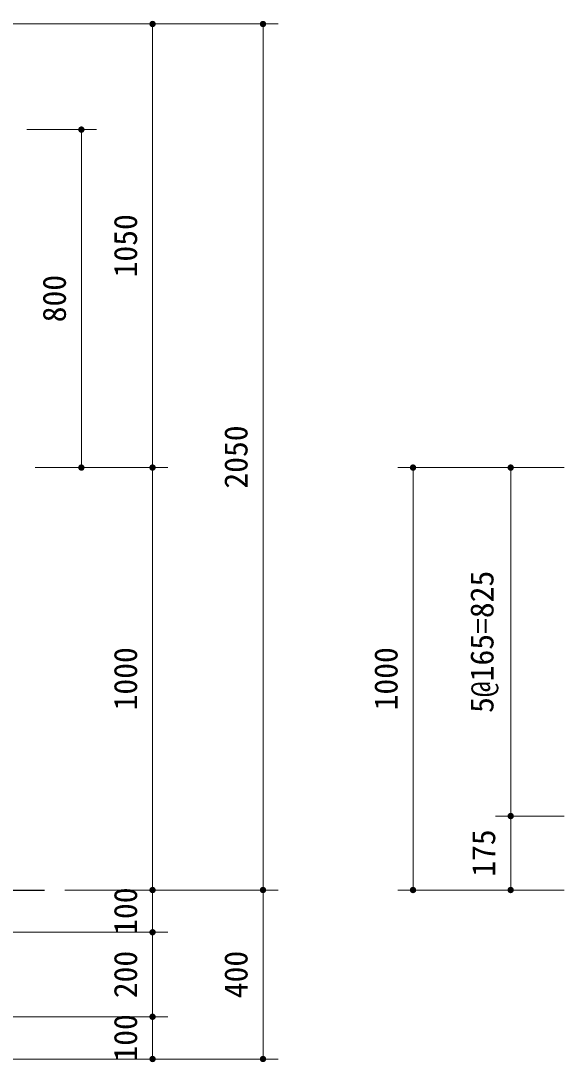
# Model space of a CAD drawing. Units: millimetres at full size, sheet at 1:30. Extents: x 450 to 12150, y 450 to 8460.
# Drawn here: x 2436 to 3721, y 2983 to 5448 of the extents above; entities that cross this region are included whole.
import ezdxf
from ezdxf.enums import TextEntityAlignment as Align

# ---------------------------------------------------------------- set-up
doc = ezdxf.new("R2010")
doc.units = ezdxf.units.MM
doc.header["$LTSCALE"] = 30
doc.layers.add('D-STR-DIM\u3000寸法線、寸法値', color=7, linetype='Continuous', lineweight=13)
doc.layers.add('D-STR\u3000構造物外形線', color=1, linetype='Continuous', lineweight=25)
doc.styles.add('ＭＳ ゴシック', font='')
doc.styles.get('ＭＳ ゴシック').set_extended_font_data('MS Gothic')

# ---------------------------------------------------------------- blocks, each defined once
blk = doc.blocks.new('filled_dot')
at = {"color": 0, "linetype": 'Continuous', "lineweight": -2, "const_width": 1.25}
blk.add_lwpolyline([(-0.625, 0, 1), (0.625, 0, 1)], format="xyb", close=True, dxfattribs=at)

msp = doc.modelspace()

# ---------------------------------------------------------------- linework, layer by layer
at = {"layer": 'D-STR-DIM\u3000寸法線、寸法値'}
for p, q in [((1900.28, 5440.17), (2783.85, 5440.17)), ((1900.28, 5440.17), (3045.12, 5440.17)), ((2747.85, 5440.17), (2747.85, 4390.17)), ((3009.12, 5440.17), (3009.12, 3390.17)), ((2450.28, 5190.17), (2615.49, 5190.17)), ((2579.49, 5190.17), (2579.49, 4390.17)), ((2470.28, 4390.17), (2783.85, 4390.17)), ((2470.28, 4390.17), (2783.85, 4390.17)), ((2470.28, 4390.17), (2615.49, 4390.17)), ((2747.85, 4390.17), (2747.85, 3390.17)), ((3721.48, 4390.17), (3328, 4390.17)), ((3364, 4390.17), (3364, 3390.17)), ((3721.48, 4390.17), (3559, 4390.17)), ((3595, 4390.17), (3595, 3565.17)), ((3721.48, 3565.17), (3559, 3565.17)), ((3721.48, 3565.17), (3559, 3565.17)), ((3595, 3565.17), (3595, 3390.17)), ((2540.43, 3390.17), (2783.85, 3390.17)), ((2540.43, 3390.17), (2783.85, 3390.17)), ((2540.43, 3390.17), (3045.12, 3390.17)), ((2540.43, 3390.17), (3045.12, 3390.17)), ((2747.85, 3390.17), (2747.85, 3290.17)), ((3009.12, 3390.17), (3009.12, 2990.17)), ((3721.48, 3390.17), (3328, 3390.17)), ((3721.48, 3390.17), (3559, 3390.17)), ((2275.28, 3290.17), (2783.85, 3290.17)), ((2275.28, 3290.17), (2783.85, 3290.17)), ((2747.85, 3290.17), (2747.85, 3090.17)), ((2325.28, 3090.17), (2783.85, 3090.17)), ((2325.28, 3090.17), (2783.85, 3090.17)), ((2747.85, 2990.17), (2747.85, 3090.17)), ((2325.28, 2990.17), (3045.12, 2990.17)), ((2325.28, 2990.17), (2783.85, 2990.17))]:
    msp.add_line(p, q, dxfattribs=at)
at = {"layer": 'D-STR\u3000構造物外形線'}
msp.add_line((2092.28, 3390.17), (2492.43, 3390.17), dxfattribs=at)

# ---------------------------------------------------------------- block references
at = {"layer": 'D-STR-DIM\u3000寸法線、寸法値', "xscale": 6, "yscale": 6}
for p, rotation in [((2747.85, 5440.17), 270), ((3009.12, 5440.17), 270), ((2579.49, 5190.17), 270), ((2579.49, 4390.17), 90), ((2747.85, 4390.17), 90), ((2747.85, 4390.17), 270), ((3364, 4390.17), 270), ((3595, 4390.17), 270), ((3595, 3565.17), 90), ((3595, 3565.17), 270), ((2747.85, 3390.17), 90), ((2747.85, 3390.17), 270), ((3009.12, 3390.17), 270), ((3009.12, 3390.17), 90), ((3364, 3390.17), 90), ((3595, 3390.17), 90), ((2747.85, 3290.17), 90), ((2747.85, 3290.17), 270), ((2747.85, 3090.17), 90), ((2747.85, 3090.17), 270), ((2747.85, 2990.17), 90), ((3009.12, 2990.17), 90)]:
    msp.add_blockref('filled_dot', p, dxfattribs=dict(at, rotation=rotation))

# ---------------------------------------------------------------- texts
at = {"layer": 'D-STR-DIM\u3000寸法線、寸法値', "style": 'ＭＳ ゴシック'}
for s, p in [('1050', (2683.72, 4915.17)), ('800', (2515.36, 4790.17)), ('2050', (2944.98, 4415.17)), ('5@165=825', (3526.87, 3977.67)), ('1000', (2683.72, 3890.17)), ('1000', (3299.86, 3890.17)), ('175', (3530.87, 3477.67)), ('100', (2683.72, 3340.17)), ('200', (2683.72, 3190.17)), ('400', (2944.98, 3190.17)), ('100', (2683.72, 3040.17))]:
    msp.add_text(s, height=54.99, rotation=90, dxfattribs=at).set_placement(p, align=Align.MIDDLE_CENTER)

doc.saveas('drawing.dxf')
